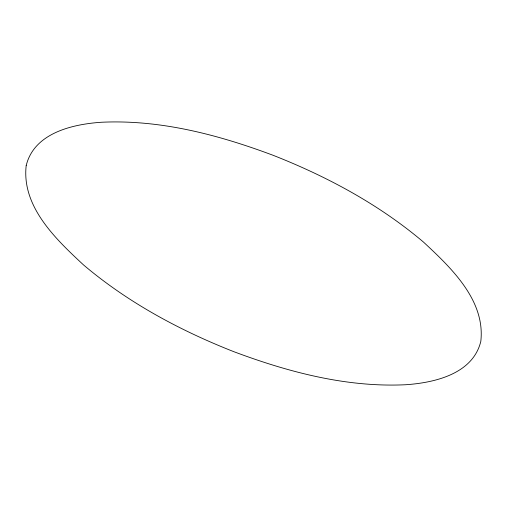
<?xml version="1.0" encoding="UTF-8"?>
<svg xmlns="http://www.w3.org/2000/svg" width="507" height="507" viewBox="0 0 507 507"><rect width="100%" height="100%" fill="white"/><g stroke="black" fill="none" stroke-linecap="round" stroke-linejoin="round"><path stroke-width="0.76" d="M26.187 165.631C21.49 206.786 56.049 239.361 83.503 264.908C127.891 302.514 179.776 330.418 233.746 351.649C288.521 372.176 346.737 387.57 405.695 384.737C434.619 382.76 472.93 373.963 480.813 341.369C485.51 300.214 450.951 267.639 423.497 242.093C379.109 204.486 327.224 176.582 273.254 155.351C218.479 134.824 160.263 119.43 101.305 122.263C72.381 124.24 34.07 133.037 26.187 165.631"/></g></svg>
